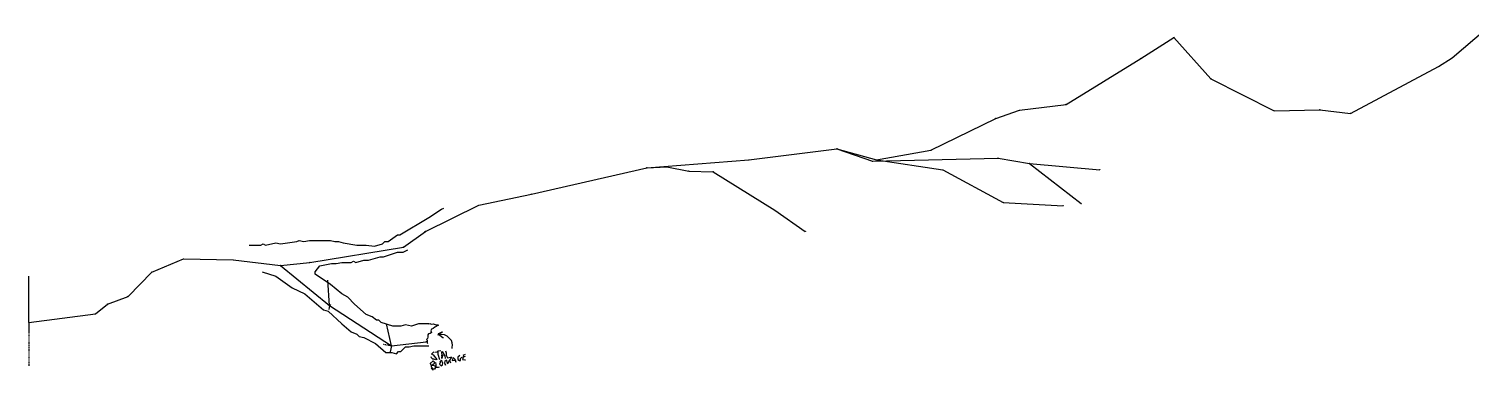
# Model space of a CAD drawing. Header units: millimetres. Extents: x 0 to 2223, y -25 to 663.
# Drawn here: x 0 to 747, y -25 to 152 of the extents above; entities that cross this region are included whole.
import ezdxf

# ---------------------------------------------------------------- set-up
doc = ezdxf.new("R2010")
doc.units = ezdxf.units.MM
doc.linetypes.add('DASH', pattern=[0.6, 0.3, -0.3])

msp = doc.modelspace()

# ---------------------------------------------------------------- linework, layer by layer
at = {"layer": 'Shots', "color": 1}
for p, q in [((737.498, 137.302), (755.22, 152.386)), ((576.304, 137.028), (593.38, 147.866)), ((593.38, 147.866), (612.548, 126.426)), ((537.504, 113.186), (576.304, 137.028)), ((730.442, 132.748), (737.498, 137.302)), ((684.838, 108.5), (730.442, 132.748)), ((612.548, 126.426), (645.316, 109.858)), ((513.406, 110.136), (537.504, 113.186)), ((467.46, 89.354), (501.026, 105.884)), ((501.026, 105.884), (513.406, 110.136)), ((645.316, 109.858), (669.008, 110.35)), ((669.008, 110.35), (684.838, 108.5)), ((373.098, 84.378), (418.738, 90.128)), ((418.738, 90.128), (437.198, 83.688)), ((418.738, 90.128), (439.308, 84.328)), ((320.258, 80.252), (373.098, 84.378)), ((437.198, 83.688), (502.294, 85.28)), ((439.308, 84.328), (467.46, 89.354)), ((439.308, 84.328), (473.57, 79.142)), ((502.294, 85.28), (518.498, 82.518)), ((518.498, 82.518), (545.316, 61.71)), ((518.498, 82.518), (554.976, 79.246)), ((260.412, 66.59), (320.258, 80.252)), ((320.258, 80.252), (330.528, 80.694)), ((330.528, 80.694), (341.988, 78.596)), ((341.988, 78.596), (354.608, 78.184)), ((354.608, 78.184), (386.582, 58.266)), ((473.57, 79.142), (504.874, 62.336)), ((205.466, 47.302), (233.144, 60.82)), ((233.144, 60.82), (260.412, 66.59)), ((504.874, 62.336), (535.91, 60.576)), ((386.582, 58.266), (402.332, 47.262)), ((194.156, 39.128), (205.466, 47.302)), ((145.64, 31.154), (194.156, 39.128)), ((63.802, 26.154), (80.17, 33.02)), ((80.17, 33.02), (105.906, 32.464)), ((105.906, 32.464), (130.458, 29.658)), ((130.458, 29.658), (145.64, 31.154)), ((51.446, 13.572), (63.802, 26.154)), ((130.458, 29.658), (155.728, 8.778)), ((34.608, 4.522), (40.824, 9.602)), ((40.824, 9.602), (51.446, 13.572)), ((155.728, 8.778), (187.922, -12.126)), ((0, 0), (34.608, 4.522)), ((187.922, -12.126), (205.916, -10.012))]:
    msp.add_line(p, q, dxfattribs=at)
for centre in [(593.38, 147.866), (576.304, 137.028), (737.498, 137.302), (730.442, 132.748), (612.548, 126.426), (537.504, 113.186), (501.026, 105.884), (513.406, 110.136), (645.316, 109.858), (669.008, 110.35), (684.838, 108.5), (418.738, 90.128), (373.098, 84.378), (437.198, 83.688), (439.308, 84.328), (467.46, 89.354), (502.294, 85.28), (518.498, 82.518), (320.258, 80.252), (330.528, 80.694), (341.988, 78.596), (354.608, 78.184), (473.57, 79.142), (554.976, 79.246), (233.144, 60.82), (260.412, 66.59), (504.874, 62.336), (535.91, 60.576), (545.316, 61.71), (386.582, 58.266), (205.466, 47.302), (402.332, 47.262), (194.156, 39.128), (80.17, 33.02), (105.906, 32.464), (145.64, 31.154), (63.802, 26.154), (130.458, 29.658), (40.824, 9.602), (51.446, 13.572), (155.728, 8.778), (34.608, 4.522), (187.922, -12.126), (205.916, -10.012)]:
    msp.add_circle(centre, 0.1, dxfattribs=at)
at = {"layer": 'Sketch', "color": 0}
for points in [[(114.24, 40.16), (120.24, 40.16), (121.44, 40.76), (122.64, 40.16), (128.04, 41.36), (130.44, 40.76), (138.84, 41.96), (140.04, 42.56), (142.44, 41.96), (145.44, 42.56), (156.24, 42.56), (158.64, 41.96), (160.44, 41.96), (162.84, 41.36), (170.04, 40.16), (174.84, 40.16), (179.04, 39.56), (183.24, 40.76), (184.44, 41.96), (186.24, 41.96), (191.04, 45.56), (192.24, 45.56), (207.24, 54.56), (213.84, 58.76), (215.04, 59.36)], [(207.24, -0.64), (201.84, -0.64), (198.24, -1.84), (195.24, -1.24), (192.84, -1.84), (188.64, -1.84), (182.64, -0.04), (181.44, 1.16), (180.24, 1.16), (177.84, 2.96), (174.84, 4.16), (168.84, 9.56), (165.24, 13.16), (162.24, 14.96), (156.24, 19.76), (148.44, 25.16), (148.44, 26.36), (150.84, 29.36), (156.84, 30.56), (159.24, 30.56), (162.24, 31.16), (167.04, 31.16), (168.24, 31.76), (169.44, 31.16), (173.64, 32.36), (176.04, 32.36), (182.04, 34.16), (183.84, 34.16), (191.04, 36.56), (194.04, 36.56), (196.44, 37.76)], [(120.84, 26.36), (128.04, 23.96), (136.44, 17.96), (143.04, 14.96), (147.84, 10.76), (152.64, 6.56), (155.04, 5.96), (162.24, -0.64), (167.04, -4.84), (170.04, -6.04), (171.24, -7.24), (173.64, -7.84), (179.64, -10.84), (185.04, -15.64), (188.04, -15.64), (190.44, -16.24), (191.64, -15.04), (192.84, -15.04), (195.24, -12.64), (197.04, -12.64), (199.44, -12.04), (207.24, -12.04)], [(206.34, -0.54), (207.34, -0.74), (207.74, -0.54), (208.54, -0.94), (209.74, -0.74), (210.94, -1.14), (211.74, -1.14), (212.34, -1.34), (210.34, -2.34), (209.54, -3.14), (208.74, -3.54), (208.34, -4.34), (208.74, -5.14), (207.94, -5.74), (207.14, -5.94), (206.74, -6.34), (206.74, -7.54), (206.54, -8.34), (206.14, -8.74), (206.34, -9.14), (206.34, -10.54), (206.54, -10.94)], [(219.34, -13.54), (219.34, -12.74), (219.54, -11.74), (219.34, -10.54), (218.94, -9.34), (216.74, -7.14), (215.34, -6.34), (213.54, -6.14), (212.14, -6.54), (212.34, -5.94), (214.34, -4.94), (213.94, -4.94), (212.94, -5.54), (212.14, -5.94), (214.54, -7.74), (214.94, -7.74)], [(210.34, -15.34), (211.54, -15.14), (212.14, -14.74), (213.54, -14.54)], [(211.94, -14.94), (211.94, -16.34), (212.74, -19.14)], [(214.34, -17.14), (214.14, -17.94), (213.94, -18.74), (214.14, -17.14), (213.94, -15.34), (214.14, -14.94), (215.54, -17.34), (215.74, -18.74)], [(215.94, -14.74), (216.34, -15.74), (216.34, -16.94), (216.94, -18.34), (218.54, -17.94), (219.14, -17.94)], [(207.94, -21.34), (209.54, -19.94), (210.14, -20.54), (209.94, -21.54), (208.94, -22.14), (210.14, -22.34), (210.74, -23.34), (210.14, -24.14), (208.94, -24.14), (208.54, -23.94)], [(207.94, -21.14), (208.54, -22.34), (208.54, -22.94), (208.94, -23.54), (209.14, -24.34), (209.34, -24.74)], [(209.94, -15.14), (208.74, -16.34), (209.54, -16.74), (211.34, -19.14), (210.94, -19.34), (209.94, -18.94), (209.34, -18.94), (208.74, -18.34), (208.54, -17.74)], [(210.74, -20.74), (210.94, -21.74), (210.94, -23.14), (212.34, -23.14), (212.74, -22.94)], [(213.14, -20.14), (213.14, -20.74), (212.74, -21.54), (213.74, -22.54), (214.34, -21.94), (214.54, -20.94), (214.14, -20.54), (214.14, -20.14), (213.74, -19.74), (212.94, -20.34)], [(213.74, -17.14), (214.54, -16.94), (214.94, -16.74)], [(215.74, -19.54), (215.34, -20.94), (215.74, -21.94), (216.34, -21.74)], [(216.34, -19.14), (216.74, -20.94), (216.74, -21.34), (217.34, -21.14), (217.74, -19.94), (218.94, -18.54)], [(217.94, -19.54), (218.54, -20.94)], [(219.54, -19.94), (219.54, -19.94), (219.94, -18.54), (219.94, -18.14), (220.74, -18.94), (221.34, -20.54)], [(219.54, -19.74), (220.34, -19.54), (220.74, -19.54), (221.34, -19.14)], [(223.34, -17.14), (222.34, -17.94), (222.34, -19.14), (223.14, -19.74), (223.74, -19.74), (223.74, -18.74), (224.34, -17.94)], [(225.34, -17.34), (224.94, -18.14), (224.94, -18.74), (224.74, -19.14), (225.94, -19.34), (226.34, -19.34)], [(224.94, -17.94), (226.34, -17.54)], [(225.14, -16.94), (226.34, -16.34)]]:
    msp.add_lwpolyline(points, dxfattribs=at)
at = {"layer": 'XSect', "color": 1}
for p, q in [((0, 0), (0, 24.09)), ((0, 0), (0, 23.36)), ((0, 0), (0, 19.406)), ((0, 0), (0, 18.002)), ((0, 0), (0, 17.95)), ((0, 0), (0, 17.502)), ((0, 0), (0, 17.43)), ((0, 0), (0, 17.216)), ((0, 0), (0, 16.77)), ((0, 0), (0, 16.302)), ((0, 0), (0, 15.462)), ((0, 0), (0, 15.238)), ((0, 0), (0, 15.068)), ((155.728, 8.778), (155.008, 21.93)), ((0, 0), (0, 14.262)), ((0, 0), (0, 13.8)), ((0, 0), (0, 13.358)), ((0, 0), (0, 11.986)), ((0, 0), (0, 11.708)), ((0, 0), (0, 11.52)), ((0, 0), (0, 11.388)), ((0, 0), (0, 10.614)), ((0, 0), (0, 10.198)), ((0, 0), (0, 10.052)), ((155.728, 8.778), (155.398, 6.828)), ((0, 0), (0, 6.296)), ((0, 0), (0, 6.022)), ((0, 0), (0, 5.69)), ((0, 0), (0, 5.006)), ((0, 0), (0, 4.874)), ((0, 0), (0, 4.652)), ((0, 0), (0, 4.522)), ((0, 0), (0, 3.91)), ((0, 0), (0, 3.856)), ((0, 0), (0, 3.458)), ((0, 0), (0, 3.074)), ((0, 0), (0, 2.952)), ((0, 0), (0, 2.372)), ((0, 0), (0, 2.258)), ((0, 0), (0, 2.13)), ((0, 0), (0, 1.98)), ((0, 0), (0, 1.678)), ((0, 0), (0, 1.442)), ((0, 0), (0, 0.774)), ((0, 0), (0, -5.744)), ((0, 0), (0, -1.782)), ((0, 0), (0, -1.314)), ((0, 0), (0, -2.65)), ((0, 0), (0, -3.31)), ((0, 0), (0, -3.122)), ((0, 0), (0, -2.956)), ((0, 0), (0, -2.81)), ((0, 0), (0, -2.306)), ((0, 0), (0, -3.118)), ((0, 0), (0, -2.31)), ((0, 0), (0, -2.424)), ((0, 0), (0, -2.422)), ((0, 0), (0, -3.538)), ((0, 0), (0, -2.964)), ((0, 0), (0, -2.454)), ((0, 0), (0, -3.352)), ((0, 0), (0, -3.104)), ((0, 0), (0, -4.622)), ((0, 0), (0, -1.714)), ((0, 0), (0, -3.078)), ((0, 0), (0, -4.116)), ((0, 0), (0, -2.374)), ((0, 0), (0, -3.036)), ((0, 0), (0, -2.072)), ((0, 0), (0, -3.004)), ((0, 0), (0, -3.166)), ((0, 0), (0, -2.82)), ((0, 0), (0, -3.158)), ((0, 0), (0, -2.084)), ((187.922, -12.126), (185.278, -0.758)), ((187.922, -12.126), (187.264, -15.146))]:
    msp.add_line(p, q, dxfattribs=at)
at = {"layer": 'XSect', "color": 1, "linetype": 'DASH'}
for p, q in [((155.728, 8.778), (155.692, 8.928)), ((155.728, 8.778), (156.682, 9.58)), ((0, 0), (0, 5.962)), ((0, 0), (0, 5.844)), ((0, 0), (0, 5.676)), ((0, 0), (0, 4.89)), ((0, 0), (0, 4.674)), ((0, 0), (0, 4.546)), ((0, 0), (0, 4.394)), ((0, 0), (0, 4.13)), ((0, 0), (0, 3.912)), ((0, 0), (0, 3.43)), ((0, 0), (0, 3.224)), ((0, 0), (0, 3.126)), ((0, 0), (0, 2.948)), ((0, 0), (0, 2.906)), ((0, 0), (0, 2.792)), ((0, 0), (0, 2.688)), ((0, 0), (0, 2.578)), ((0, 0), (0, 2.206)), ((0, 0), (0, 2.154)), ((0, 0), (0, 2.062)), ((0, 0), (0, 2.006)), ((0, 0), (0, 2.002)), ((0, 0), (0, 1.858)), ((0, 0), (0, 1.852)), ((0, 0), (0, 1.748)), ((0, 0), (0, 1.732)), ((0, 0), (0, 1.678)), ((0, 0), (0, 1.628)), ((0, 0), (0, 1.578)), ((0, 0), (0, 1.476)), ((0, 0), (0, 1.294)), ((0, 0), (0, 1.266)), ((0, 0), (0, 1.208)), ((0, 0), (0, 1.194)), ((0, 0), (0, 1.124)), ((0, 0), (0, 1.098)), ((0, 0), (0, 1.064)), ((0, 0), (0, 0.912)), ((0, 0), (0, 0.782)), ((0, 0), (0, 0.738)), ((0, 0), (0, 0.714)), ((0, 0), (0, 0.656)), ((0, 0), (0, 0.644)), ((0, 0), (0, 0.604)), ((0, 0), (0, 0.562)), ((0, 0), (0, 0.546)), ((0, 0), (0, 0.538)), ((0, 0), (0, 0.476)), ((0, 0), (0, 0.466)), ((0, 0), (0, 0.354)), ((0, 0), (0, 0.272)), ((0, 0), (0, 0.238)), ((0, 0), (0, 0.236)), ((0, 0), (0, 0.224)), ((0, 0), (0, 0.132)), ((0, 0), (0, 0.124)), ((0, 0), (0, 0.11)), ((0, 0), (0, 0.096)), ((0, 0), (0, 0.086)), ((0, 0), (0, -0.222)), ((0, 0), (0, -0.678)), ((0, 0), (0, -4.732)), ((0, 0), (0, -0.898)), ((0, 0), (0, -0.206)), ((0, 0), (0, -2.892)), ((0, 0), (0, -0.288)), ((0, 0), (0, -0.058)), ((0, 0), (0, -0.108)), ((0, 0), (0, -0.018)), ((0, 0), (0, -2.982)), ((0, 0), (0, -0.25)), ((0, 0), (0, -0.348)), ((0, 0), (0, -0.99)), ((0, 0), (0, -22.542)), ((0, 0), (0, -0.56)), ((0, 0), (0, -0.288)), ((187.922, -12.126), (183.532, -11.35)), ((187.922, -12.126), (188.004, -12.04))]:
    msp.add_line(p, q, dxfattribs=at)

doc.saveas('drawing.dxf')
